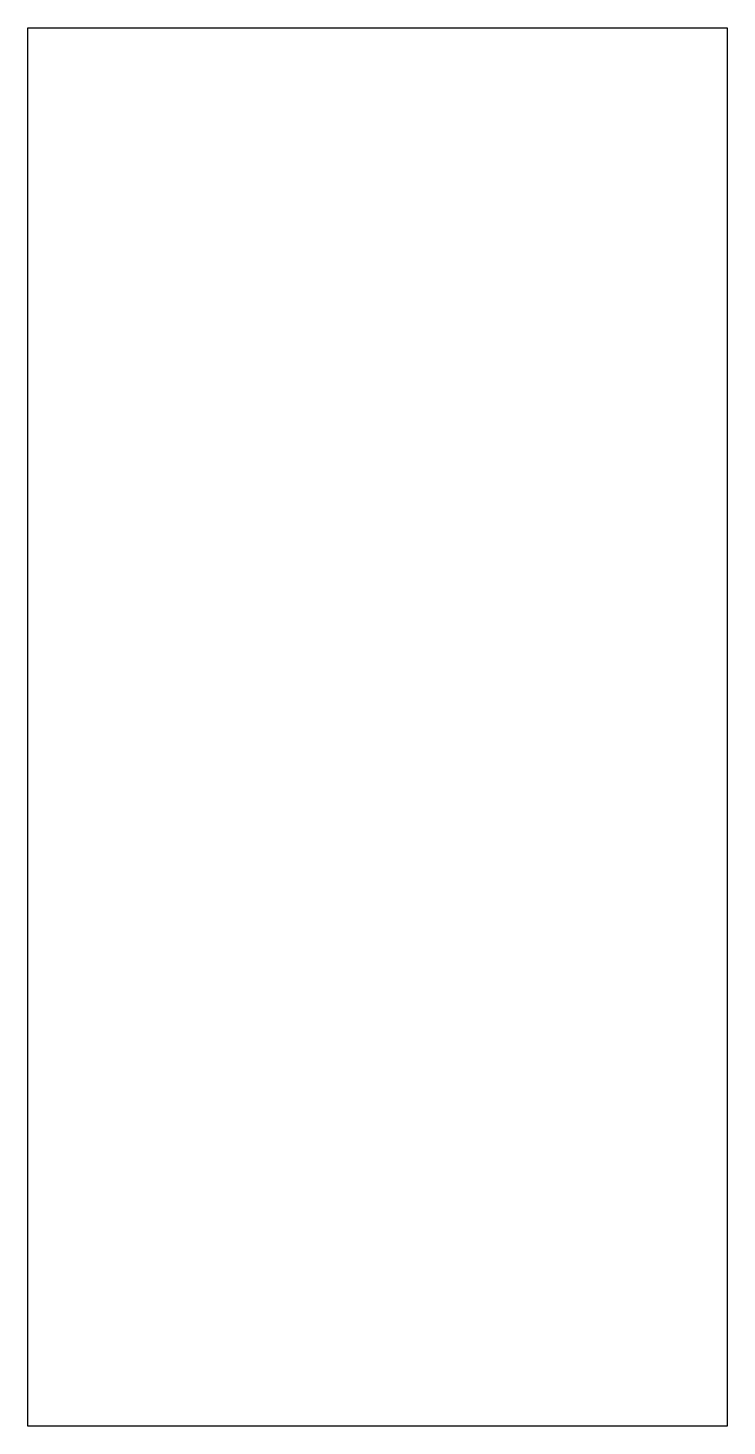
# Model space of a CAD drawing. Extents: x 0 to 16, y 0 to 32.
import ezdxf

# ---------------------------------------------------------------- set-up
doc = ezdxf.new("R2010")
doc.units = 0
doc.layers.add('Layer_1', color=7, linetype='CONTINUOUS')

msp = doc.modelspace()

# ---------------------------------------------------------------- linework, layer by layer
at = {"layer": 'Layer_1', "color": 7}
msp.add_lwpolyline([(0, 31.999998), (15.999999, 31.999998), (15.999999, -0.000001), (0, -0.000001)], close=True, dxfattribs=at)

doc.saveas('drawing.dxf')
